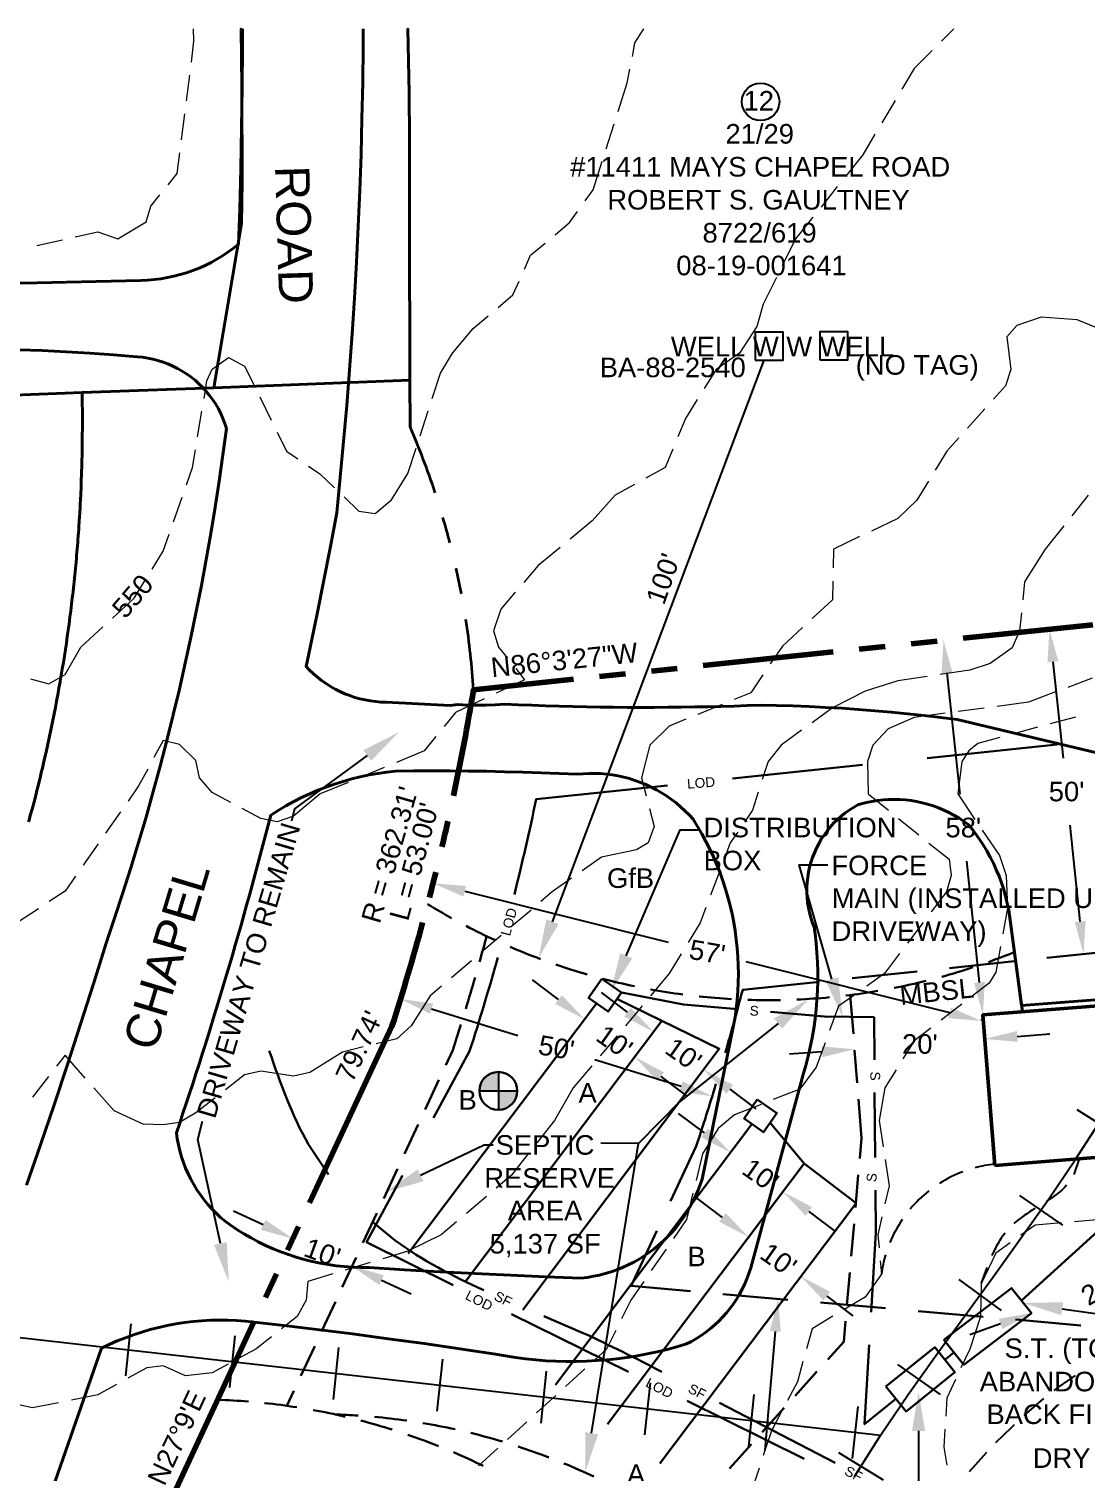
# Model space of a CAD drawing. Header units: inches. Extents: x -415 to 14109, y -1276 to 3235.
# Drawn here: x 9390 to 11391, y 503 to 3235 of the extents above; entities that cross this region are included whole.
import ezdxf

# ---------------------------------------------------------------- set-up
doc = ezdxf.new("R2010")
doc.units = ezdxf.units.IN
doc.header["$MEASUREMENT"] = 0
for name, color, linetype in [('Buildings', 7, 'Continuous'), ('Parcels', 7, 'Continuous'), ('PDF_0', 7, 'Continuous'), ('Road_Edge_Of_Pavement', 7, 'Continuous'), ('SOIL', 7, 'Continuous'), ('Text', 7, 'Continuous'), ('Zoning', 7, 'Continuous')]:
    doc.layers.add(name, color=color, linetype=linetype)
doc.layers.add('Contours', color=7, linetype='Continuous', true_color=0x757575)
doc.styles.add('PDF Arial', font='arial.ttf')

msp = doc.modelspace()

# ---------------------------------------------------------------- hatches: boundary and pattern name
at = {"layer": 'PDF_0', "transparency": 33554559}
h = msp.add_hatch(color=256, dxfattribs=at)
h.paths.add_polyline_path([(10278.54827, 1224.73106), (10278.54827, 1260.57212), (10265.35928, 1258.04973), (10253.20894, 1250.07039), (10245.2296, 1237.92004), (10242.70721, 1224.73106)], flags=0)
h.paths.add_polyline_path([(10278.54827, 1188.89001), (10291.75373, 1191.39592), (10303.90408, 1199.37525), (10311.88341, 1211.54208), (10314.40581, 1224.73106), (10278.54827, 1224.73106)], flags=0)

# ---------------------------------------------------------------- linework, layer by layer
at = {"layer": 'Buildings', "lineweight": 50}
msp.add_lwpolyline([(11218.14773, 1083.70789), (11195.79241, 1368.62284), (11931.58915, 1426.37409), (12480.0529, 1469.41963), (12521.15306, 945.60278), (12469.63361, 941.56365), (12473.73868, 889.07151), (12044.20655, 855.35718), (12038.56826, 927.15469), (12029.45138, 1043.20123), (11511.80038, 1002.57917), (11503.68916, 1106.11267)], close=True, dxfattribs=at)
at = {"layer": 'Contours', "lineweight": 20}
for points in [[(9697.37584, 3172.39728), (9702.3217, 3211.76639), (9701.11821, 3235.2098)], [(10532.25479, 3182.99793), (10537.16769, 3208.53509), (10554.0331, 3235.2098)], [(11140.62949, 3235.2098), (11117.25203, 3211.79936)], [(11099.76014, 3194.32396), (11065.48528, 3159.99964), (11042.15727, 3120.84486)], [(9688.11058, 3098.78629), (9694.29291, 3147.86578)], [(10505.34927, 3078.88741), (10522.69278, 3133.17655), (10527.60568, 3158.71372)], [(11029.51233, 3099.6106), (11004.20598, 3057.12559)], [(9678.8618, 3025.19177), (9685.02765, 3074.25478)], [(10482.76314, 3008.22745), (10497.81507, 3055.32859)], [(10991.54456, 3035.87485), (10968.23303, 2996.72006), (10935.63976, 2955.85071)], [(9653.47302, 2939.95799), (9670.81653, 2961.29116), (9675.77888, 3000.66027)], [(10442.68513, 2909.47496), (10457.86894, 2930.37949), (10475.22894, 2984.66863)], [(10920.22514, 2936.51237), (10889.37941, 2897.85217)], [(9477.44959, 2841.33738), (9520.11594, 2850.84994), (9558.11669, 2837.66096), (9611.51557, 2869.89153), (9620.50057, 2899.46782), (9637.86056, 2920.78451)], [(10385.79116, 2845.6238), (10412.99344, 2868.55614), (10428.16076, 2889.46068)], [(10873.96479, 2878.53031), (10841.37153, 2837.66096), (10815.99922, 2786.89987)], [(9405.04208, 2825.19737), (9453.31375, 2835.96288)], [(10327.99046, 2780.42078), (10339.69568, 2806.74928), (10366.89795, 2829.68162)], [(10804.93697, 2764.77535), (10779.56466, 2714.03075), (10767.76053, 2671.77655), (10735.15077, 2621.31222), (10690.60499, 2590.40054), (10668.26616, 2554.49354)], [(10278.07016, 2707.84842), (10306.22864, 2731.50615), (10317.93386, 2757.83465)], [(10153.5497, 2535.41898), (10169.16216, 2583.5093), (10191.92964, 2621.31222), (10230.9855, 2668.29796), (10259.14398, 2691.95569)], [(11421.27451, 2665.67665), (11374.55255, 2684.10825), (11306.31606, 2689.5487), (11260.15463, 2673.88679), (11241.22844, 2652.2074), (11248.96048, 2590.40054), (11238.42579, 2559.48887), (11215.95506, 2534.39683)], [(9721.37978, 2535.78168), (9726.90267, 2569.05088), (9736.46468, 2591.30729), (9767.37635, 2613.36586), (9798.28802, 2596.97855), (9816.0272, 2560.80777)], [(9826.90811, 2538.61731), (9848.7029, 2494.2199)], [(10655.20906, 2533.49009), (10632.87023, 2497.58309), (10618.42829, 2462.69824)], [(11199.46883, 2515.98172), (11166.46341, 2479.15149)], [(9709.24592, 2462.61581), (9717.34066, 2511.39855)], [(10130.61736, 2464.87442), (10145.90009, 2511.90962)], [(9859.58381, 2472.01296), (9877.33948, 2435.85866), (9898.75508, 2421.26835)], [(11149.97718, 2460.73638), (11127.50646, 2435.64434), (11105.62924, 2399.93518)], [(9688.14355, 2372.2548), (9699.66742, 2404.94699), (9705.19031, 2438.21619)], [(9986.59369, 2349.12463), (10014.63676, 2322.51586), (10045.54844, 2317.53702), (10076.44362, 2343.6512), (10107.3553, 2393.27474), (10122.98424, 2441.36506)], [(10608.98169, 2439.84833), (10594.53975, 2404.94699), (10557.95682, 2384.73488)], [(9919.198, 2407.35398), (9940.6301, 2392.76367), (9968.65668, 2366.1549)], [(11092.70404, 2378.84929), (11070.82681, 2343.14013), (11034.5736, 2308.15636), (10984.83466, 2284.58106)], [(10536.3104, 2372.76588), (10499.72747, 2352.55376), (10455.94005, 2303.62265), (10414.46071, 2269.43021)], [(11395.02844, 2352.20755), (11364.1992, 2313.53087)], [(9663.49664, 2302.30375), (9679.93341, 2348.94328)], [(9622.87458, 2212.50328), (9643.74614, 2246.28355), (9655.27002, 2278.97574)], [(10962.49583, 2273.9969), (10912.75688, 2250.4216), (10912.08095, 2214.72892)], [(11348.78458, 2294.20901), (11313.85027, 2250.4216), (11274.56359, 2188.59825), (11271.16743, 2154.53771)], [(10395.38615, 2253.70236), (10353.92329, 2219.50992), (10326.5067, 2187.42773)], [(9547.79631, 2119.7188), (9588.99539, 2157.68658), (9609.86695, 2191.46685)], [(10911.61933, 2189.99958), (10910.9434, 2154.3069), (10872.67887, 2119.02638)], [(10310.43263, 2168.63343), (10283.01603, 2136.56772), (10269.25003, 2095.87972), (10279.09231, 2064.96804), (10295.99069, 2043.73378)], [(11268.71098, 2129.94026), (11265.31482, 2095.87972), (11250.92234, 2063.40185), (11209.82218, 2034.05637), (11171.06307, 2021.2136), (11115.04287, 2012.8386)], [(9392.99065, 2004.51305), (9427.3974, 1995.54455), (9458.30908, 2012.8386), (9488.42941, 2064.96804), (9529.612, 2102.95231)], [(10854.49456, 2102.25989), (10816.23003, 2066.96288), (10793.24823, 2032.95179)], [(10311.37234, 2024.39544), (10328.27072, 2003.16118), (10274.14644, 1977.54159)], [(10779.3998, 2012.45941), (10756.40152, 1978.43184), (10724.91283, 1965.57259)], [(11090.5938, 2009.17866), (11034.5736, 2000.80365), (10972.75026, 1981.41585), (10910.9434, 1949.64689), (10872.56346, 1921.83463)], [(11402.77697, 2006.0133), (11356.48365, 1988.62033)], [(11333.33699, 1979.9156), (11281.83402, 1960.56078), (11222.66495, 1952.68036)], [(10251.79112, 1966.95743), (10197.66684, 1941.33784), (10175.78962, 1914.58069)], [(10702.02995, 1956.2249), (10656.2477, 1937.51303)], [(11198.16642, 1949.41609), (11149.15287, 1942.87106)], [(10633.36482, 1928.16534), (10601.87612, 1915.2896), (10565.01292, 1879.53098), (10549.77965, 1817.70763), (10558.48438, 1783.33385)], [(11124.63786, 1939.60678), (11065.48528, 1931.70988), (11016.66956, 1910.44265), (10987.37354, 1879.53098), (10977.06965, 1848.6193), (10978.88313, 1786.81244), (11016.85091, 1756.0986)], [(11299.35888, 1913.08045), (11251.63125, 1900.15524)], [(11370.95855, 1932.48473), (11323.23093, 1919.55953)], [(9771.91006, 1770.95269), (9736.46468, 1789.73051), (9713.07072, 1817.70763), (9705.553, 1850.31738), (9674.65782, 1880.19043), (9643.74614, 1887.95544), (9626.53452, 1855.87324)], [(10160.14419, 1895.4237), (10138.26697, 1868.66655), (10085.46159, 1846.72339)], [(10852.54919, 1907.32675), (10814.16925, 1879.53098), (10789.01127, 1848.6193), (10778.0809, 1814.04769)], [(11227.7592, 1893.69264), (11186.21391, 1882.43255), (11169.13418, 1868.60061), (11156.24195, 1848.6193), (11148.21316, 1786.81244), (11180.77345, 1738.82104)], [(9614.84579, 1834.09494), (9597.61768, 1802.01274), (9577.57043, 1773.35968)], [(10062.64465, 1837.22732), (10016.97781, 1818.23519)], [(9994.14439, 1808.75561), (9941.35549, 1786.81244), (9891.00656, 1744.60771), (9860.09488, 1734.10598), (9829.18321, 1740.60155), (9793.75431, 1759.37936)], [(10770.62913, 1790.47239), (10759.69876, 1755.90077), (10745.55358, 1735.19407)], [(9563.39228, 1753.09811), (9535.05246, 1712.57497)], [(10564.5678, 1759.36288), (10573.28901, 1724.9891), (10561.99594, 1694.07742), (10540.05278, 1680.88844), (10474.0749, 1667.33677), (10437.47548, 1641.48636)], [(11036.07385, 1740.53561), (11074.51973, 1709.44259)], [(10731.60623, 1714.78412), (10717.47754, 1694.07742), (10706.3988, 1664.73194)], [(11194.67134, 1718.37812), (11227.23164, 1670.38672), (11240.05792, 1632.27056), (11242.44842, 1570.44722), (11233.47992, 1522.15906)], [(9520.8743, 1692.3134), (9492.53448, 1651.79025)], [(11093.74267, 1693.89608), (11131.71045, 1663.18224), (11135.56822, 1632.27056), (11126.69863, 1601.35889), (11097.93017, 1563.47354)], [(10697.6611, 1641.60177), (10680.1857, 1595.34142)], [(9478.35633, 1631.52868), (9458.30908, 1602.87562), (9428.40306, 1583.05918)], [(10417.27985, 1627.22578), (10380.69692, 1601.35889), (10359.26483, 1583.12512)], [(9407.79528, 1569.40858), (9366.56323, 1542.10739)], [(10340.43756, 1567.10051), (10302.76653, 1535.05129)], [(10671.448, 1572.21124), (10660.36925, 1542.86576), (10637.5688, 1505.39257)], [(11082.97716, 1543.78899), (11053.05466, 1504.4034)], [(10283.93926, 1519.02668), (10246.26824, 1486.99394)], [(10624.70955, 1484.25723), (10601.9091, 1446.78404), (10566.77695, 1404.92551)], [(11038.10166, 1484.71884), (11009.33319, 1446.8335), (10976.09696, 1423.10982)], [(11228.97918, 1497.84188), (11220.01067, 1449.53724), (11207.46465, 1428.48433), (11175.66272, 1404.01877)], [(10227.44097, 1470.96933), (10189.78643, 1438.92011)], [(10170.94267, 1422.8955), (10149.52706, 1404.66173), (10113.71898, 1347.73479), (10086.1705, 1323.20329), (10046.96625, 1313.69074)], [(10955.98377, 1408.73383), (10922.74754, 1385.01015), (10905.68429, 1338.94764)], [(10550.88423, 1385.98284), (10519.09878, 1348.09749)], [(11156.0606, 1388.93387), (11116.87284, 1358.78056)], [(11097.27072, 1343.71215), (11065.48528, 1319.2466), (11044.49831, 1285.3674)], [(10503.20606, 1329.15482), (10471.42062, 1291.26947)], [(10897.09497, 1315.75152), (10880.03172, 1269.689), (10849.13654, 1228.14371), (10798.82058, 1208.36024)], [(9496.49118, 1248.9823), (9458.30908, 1292.27513), (9442.15258, 1271.33762)], [(10022.92934, 1307.8711), (9983.72509, 1298.35855), (9921.91823, 1259.33565), (9891.00656, 1252.75765), (9829.18321, 1262.43506), (9798.28802, 1254.91734), (9761.70509, 1226.7259)], [(10455.5279, 1272.3268), (10420.41224, 1230.46827), (10384.6701, 1168.66141), (10351.69765, 1126.68748)], [(11031.47419, 1264.34746), (11010.48723, 1230.46827), (10999.32605, 1168.66141), (11006.84377, 1119.07084)], [(9427.05119, 1251.76847), (9396.83194, 1212.61369)], [(9742.13594, 1211.641), (9705.553, 1183.44955), (9674.65782, 1164.91904), (9643.74614, 1160.30289), (9605.8608, 1161.68774), (9551.02761, 1187.12598), (9512.84551, 1230.4353)], [(10775.80581, 1199.3093), (10725.50633, 1179.52583), (10694.59466, 1153.44462), (10664.88648, 1105.63457), (10652.78559, 1055.38455)], [(10336.4314, 1107.25022), (10303.45895, 1065.27629), (10274.69049, 1040.82722)], [(11010.56966, 1094.62177), (11018.08738, 1045.0312), (11010.23994, 1010.72337)], [(10255.84673, 1024.81909), (10218.15922, 992.78635)], [(10646.99892, 1031.34764), (10634.89803, 981.09762), (10610.21815, 945.53683)], [(11004.73354, 986.62051), (10996.86961, 952.31267), (10999.14471, 927.45144)], [(10199.33195, 976.76174), (10170.56349, 952.31267), (10107.3553, 921.401), (10059.82551, 906.97555)], [(11344.696, 974.94826), (11294.51193, 970.54644), (11267.35911, 951.35647)], [(11418.58726, 981.42734), (11369.32642, 977.10795)], [(11247.16348, 937.0794), (11220.01067, 917.90592), (11192.31381, 859.59414), (11191.15978, 797.77079), (11170.81577, 735.96393), (11154.36252, 700.79881)], [(10596.12243, 925.20931), (10567.94747, 884.57077)], [(11001.38683, 902.82102), (11003.66193, 877.95979), (10972.75026, 834.56805), (10933.16683, 810.91031)], [(9965.17809, 878.25654), (9917.66478, 863.84758), (9914.81267, 828.68246), (9897.69997, 797.77079), (9868.25557, 774.52521)], [(10036.16777, 899.80404), (9988.85231, 885.44454)], [(10553.86823, 864.25974), (10529.18835, 828.68246), (10511.79539, 793.40194)], [(10911.93257, 798.21592), (10872.34914, 774.55818), (10861.78147, 736.27717)], [(10500.86502, 771.22797), (10483.45556, 735.96393), (10460.53971, 715.0594)], [(9848.85128, 759.20951), (9819.40688, 735.96393), (9788.82493, 719.49419)], [(10855.20347, 712.43809), (10844.6358, 674.14058), (10825.82501, 638.71168)], [(9446.17522, 634.5077), (9396.48573, 624.55002), (9330.44191, 639.00844), (9284.80804, 674.14058), (9272.85552, 709.40462), (9241.94385, 705.86008), (9214.18105, 668.05717)], [(9767.04663, 707.77248), (9736.46468, 691.31923), (9686.09926, 685.58202), (9643.74614, 704.24443), (9612.83447, 700.58449), (9577.29017, 680.93291)], [(10442.27297, 698.40831), (10405.72301, 665.08965)], [(9555.66024, 668.96391), (9520.11594, 649.29584), (9470.42645, 639.35465)], [(11143.87728, 678.39403), (11127.40754, 643.2454), (11125.42919, 609.21783)], [(10387.45627, 648.43856), (10350.90631, 615.1199)], [(10814.2352, 616.86744), (10795.4409, 581.42205), (10779.81196, 534.3209)], [(10332.63957, 598.46881), (10296.08961, 565.15015)], [(11123.97841, 584.53795), (11121.98357, 550.51038), (11127.8197, 516.33443)], [(10277.82287, 548.48257), (10241.27291, 515.18039)], [(10772.03046, 510.84452), (10756.40152, 463.74337), (10733.35377, 439.47565)]]:
    msp.add_lwpolyline(points, dxfattribs=at)
at = {"layer": 'Contours', "color": 251, "lineweight": 25, "true_color": 0x545454}
for points in [[(11378.34438, 1096.27039), (11368.23833, 1066.51276)], [(11203.44201, 890.20906), (11192.79191, 860.61628)], [(11330.79811, 657.62139), (11338.8269, 663.62237), (11371.10693, 686.27445)], [(11274.00306, 610.07511), (11311.39382, 642.33865)], [(11220.27445, 558.86889), (11250.65856, 588.4287), (11255.85173, 593.3251)], [(11170.38713, 503.96976), (11203.06283, 541.09674)]]:
    msp.add_lwpolyline(points, dxfattribs=at)
for centre, radius, start, end in [((11243.18451, 845.71805), 241.63156, 110.70801949, 122.43486824), ((11243.48758, 844.59167), 242.80227, 96.03356415, 104.84698319), ((11243.46727, 845.41914), 242.04654, 128.30677863, 140.01248862), ((11243.08987, 845.68838), 241.5778, 145.86571321, 157.59666631), ((11242.90333, 845.67543), 241.40116, 163.44473291, 172.31074966)]:
    msp.add_arc(centre, radius, start, end, dxfattribs=at)
for points in [[(11354.34044, 1046.2347), (11343.73856, 1034.47865), (11330.20464, 1024.79174), (11315.85498, 1015.60767)], [(11294.67679, 1002.44728), (11280.41105, 993.61506), (11266.3432, 984.54786), (11254.42672, 973.80064)], [(11237.66742, 955.70883), (11227.67864, 942.86374), (11219.73805, 928.43866), (11212.87485, 913.17551)]]:
    msp.add_open_spline(points, degree=3, dxfattribs=at)
at = {"layer": 'Parcels', "lineweight": 35}
msp.add_lwpolyline([(9389.28125, 1733.92463), (9390.91339, 1739.89264), (9392.54552, 1745.84417), (9395.76034, 1757.79669), (9398.92569, 1769.7492), (9402.0251, 1781.7182), (9405.07505, 1793.6872), (9406.59179, 1799.70467), (9408.07555, 1805.68917), (9411.02658, 1817.69114), (9413.92816, 1829.7096), (9415.32949, 1835.72707), (9416.76379, 1841.72806), (9419.54996, 1853.77949), (9422.28667, 1865.84741), (9424.97393, 1877.91533), (9427.59524, 1889.98324), (9428.89765, 1896.03369), (9430.18358, 1902.06765), (9432.70597, 1914.18502), (9435.1789, 1926.3024), (9436.39888, 1932.36933), (9437.60238, 1938.41977), (9439.95991, 1950.55364), (9442.28447, 1962.6875), (9443.40553, 1968.77092), (9444.54308, 1974.83785), (9446.75223, 1987.00468), (9448.89544, 1999.188), (9449.95056, 2005.28791), (9450.98919, 2011.37132), (9453.04997, 2023.57113), (9455.0448, 2035.77094), (9456.99018, 2047.97074), (9458.86961, 2060.18704), (9460.71607, 2072.41982), (9462.49658, 2084.6526), (9464.21115, 2096.88538), (9465.89274, 2109.15113), (9466.70057, 2115.26752), (9467.50839, 2121.40039), (9469.07458, 2133.66615), (9469.81646, 2139.79902), (9470.57483, 2145.9319), (9472.02562, 2158.21414), (9472.73452, 2164.34701), (9473.42695, 2170.49637), (9474.7953, 2182.77861), (9476.08123, 2195.07734), (9476.70771, 2201.2267), (9477.33418, 2207.35957), (9478.52119, 2219.67479), (9479.65874, 2231.99), (9480.20279, 2238.15584), (9480.73034, 2244.30521), (9481.76898, 2256.6369), (9482.26356, 2262.78627), (9482.74166, 2268.95211), (9483.66489, 2281.28381), (9484.09353, 2287.44966), (9484.53866, 2293.61551), (9485.72567, 2312.11305), (9486.12134, 2318.29539), (9486.79728, 2330.64357), (9487.127, 2336.82591), (9487.45672, 2342.97527), (9488.05023, 2355.32345), (9488.59427, 2367.67163), (9488.84157, 2373.85397), (9489.08886, 2380.01982), (9489.5175, 2392.38449), (9489.71534, 2398.56682), (9489.8802, 2404.74916), (9490.22641, 2417.09734), (9490.49019, 2429.46201), (9490.70451, 2441.82668), (9490.77046, 2447.99253), (9490.86937, 2454.17486), (9490.96829, 2466.53953), (9491.03424, 2478.9042), (9491.03424, 2485.08653), (9491.01775, 2491.26887), (9490.70451, 2546.59664), (9739.9103, 2555.96082), (10111.09767, 2570.28735), (10111.31199, 2482.21793), (10111.09767, 2570.28735), (10110.43822, 2871.16097), (10110.19093, 2970.30913), (10110.07552, 3025.68636), (10109.82823, 3114.0855), (10107.23989, 3235.2098), (10109.82823, 3114.0855), (10110.07552, 3025.68636), (10110.19093, 2970.30913), (10110.43822, 2871.16097), (10111.09767, 2570.28735), (9739.9103, 2555.96082), (9792.46839, 2865.83592), (9793.82026, 2945.57979), (9792.71568, 3125.95559), (9791.9738, 3235.2098), (9792.71568, 3125.95559), (9793.82026, 2945.57979), (9792.46839, 2865.83592), (9739.9103, 2555.96082), (9490.70451, 2546.59664), (9246.46108, 2537.47976), (9490.70451, 2546.59664), (9491.01775, 2491.26887), (9491.03424, 2485.08653), (9491.03424, 2478.9042), (9490.96829, 2466.53953), (9490.86937, 2454.17486), (9490.77046, 2447.99253), (9490.70451, 2441.82668), (9490.49019, 2429.46201), (9490.22641, 2417.09734), (9489.8802, 2404.74916), (9489.71534, 2398.56682), (9489.5175, 2392.38449), (9489.08886, 2380.01982), (9488.84157, 2373.85397), (9488.59427, 2367.67163), (9488.05023, 2355.32345), (9487.45672, 2342.97527), (9487.127, 2336.82591), (9486.79728, 2330.64357), (9486.12134, 2318.29539), (9485.72567, 2312.11305), (9484.53866, 2293.61551), (9484.09353, 2287.44966), (9483.66489, 2281.28381), (9482.74166, 2268.95211), (9482.26356, 2262.78627), (9481.76898, 2256.6369), (9480.73034, 2244.30521), (9480.20279, 2238.15584), (9479.65874, 2231.99), (9478.52119, 2219.67479), (9477.33418, 2207.35957), (9476.70771, 2201.2267), (9476.08123, 2195.07734), (9474.7953, 2182.77861), (9473.42695, 2170.49637), (9472.73452, 2164.34701), (9472.02562, 2158.21414), (9470.57483, 2145.9319), (9469.81646, 2139.79902), (9469.07458, 2133.66615), (9467.50839, 2121.40039), (9466.70057, 2115.26752), (9465.89274, 2109.15113), (9464.21115, 2096.88538), (9462.49658, 2084.6526), (9460.71607, 2072.41982), (9458.86961, 2060.18704), (9456.99018, 2047.97074), (9455.0448, 2035.77094), (9453.04997, 2023.57113), (9450.98919, 2011.37132), (9449.95056, 2005.28791), (9448.89544, 1999.188), (9446.75223, 1987.00468), (9444.54308, 1974.83785), (9443.40553, 1968.77092), (9442.28447, 1962.6875), (9439.95991, 1950.55364), (9437.60238, 1938.41977), (9436.39888, 1932.36933), (9435.1789, 1926.3024), (9432.70597, 1914.18502), (9430.18358, 1902.06765), (9428.89765, 1896.03369), (9427.59524, 1889.98324), (9424.97393, 1877.91533), (9422.28667, 1865.84741), (9419.54996, 1853.77949), (9416.76379, 1841.72806), (9415.32949, 1835.72707), (9413.92816, 1829.7096), (9411.02658, 1817.69114), (9408.07555, 1805.68917), (9406.59179, 1799.70467), (9405.07505, 1793.6872), (9402.0251, 1781.7182), (9398.92569, 1769.7492), (9395.76034, 1757.79669), (9392.54552, 1745.84417), (9390.91339, 1739.89264), (9389.28125, 1733.92463)], dxfattribs=at)
at = {"layer": 'Parcels', "lineweight": 90}
for points in [[(11404.22776, 2107.33764), (11158.31921, 2081.50373)], [(10912.41067, 2055.66981), (10666.51862, 2029.8359)], [(11010.78398, 2066.00668), (10961.58908, 2060.84649)], [(11109.1408, 2076.34354), (11059.96239, 2071.16686)], [(10617.32372, 2024.67571), (10568.14531, 2019.51552)], [(10518.96689, 2014.33884), (10469.78848, 2009.17866)], [(9879.21891, 923.09908), (9900.12344, 967.90864)], [(9837.42632, 833.46347), (9858.31437, 878.27303)]]:
    msp.add_lwpolyline(points, dxfattribs=at)
for points in [[(10420.61007, 2004.00198), (10231.62847, 1984.15256, -0.0113935872), (10193.5288, 1783.48223)], [(9921.02797, 1012.73469), (10077.10307, 1347.40507, 0.0113776048), (10135.22477, 1543.23328)], [(9816.52179, 788.63742), (9660.44669, 453.98353, 0.196040923), (10062.16655, 275.89931), (10370.37654, 248.92785)]]:
    msp.add_lwpolyline(points, format="xyb", dxfattribs=at)
at = {"layer": 'Parcels', "lineweight": 35}
for centre, radius, start, end in [((8734.99002, 1886.37535), 1499.77135, 18.29640424, 23.40921419), ((8724.17856, 1883.10969), 1511.07203, 14.53547501, 16.41042816), ((8736.97337, 1886.58399), 1497.80883, 10.74620024, 12.63786561), ((8736.55212, 1886.28143), 1498.27743, 3.74599868, 8.86346634)]:
    msp.add_arc(centre, radius, start, end, dxfattribs=at)
at = {"layer": 'Parcels', "lineweight": 90}
for centre, radius, start, end in [((5796.99766, 2722.94527), 4495.78332, 346.67791119, 347.30810562), ((5833.22895, 2714.24757), 4458.52048, 345.40837731, 346.04385897)]:
    msp.add_arc(centre, radius, start, end, dxfattribs=at)
at = {"layer": 'PDF_0', "lineweight": 25}
for points in [[(10764.47977, 2608.10675), (10817.53244, 2608.10675), (10817.53244, 2661.15942), (10764.47977, 2661.15942)], [(10887.26918, 2608.7662), (10940.32185, 2608.7662), (10940.32185, 2661.81887), (10887.26918, 2661.81887)]]:
    msp.add_lwpolyline(points, close=True, dxfattribs=at)
for points in [[(10380.82881, 1545.12437), (10781.64193, 2608.10675)], [(10030.28219, 1859.68156), (9892.73761, 1758.7364), (9886.91797, 1735.06218)], [(10520.59903, 1480.56431), (10622.48391, 1718.97162), (10660.38574, 1718.87271)], [(10910.03666, 1436.34826), (10848.18034, 1652.99375), (10902.56839, 1652.99375)], [(10808.03638, 1352.43337), (10620.58799, 1203.41437), (10543.9765, 1125.23669)], [(10278.54827, 1260.55563), (10278.54827, 1188.87352)], [(10242.70721, 1224.71458), (10314.38932, 1224.71458)], [(9752.34091, 935.85942), (9709.64159, 1132.73792), (9718.56064, 1167.62278)], [(10131.2933, 1064.97954), (10251.9395, 1122.66484), (10268.77193, 1122.66484)], [(10455.06628, 576.72348), (10543.9765, 1125.23669), (10472.73952, 1125.97857)], [(11345.89949, 812.52596), (11452.92807, 796.92999), (11469.77699, 796.92999)], [(11074.00866, 581.22422), (11073.97568, 426.3691), (11039.94811, 426.3691)]]:
    msp.add_lwpolyline(points, dxfattribs=at)
at = {"layer": 'PDF_0', "lineweight": 30}
for points in [[(11336.46937, 1880.63555), (11090.56083, 1854.80164)], [(10967.60656, 1841.87644), (10721.69801, 1816.04252)], [(11439.96989, 1489.54931), (11317.01562, 1476.64059)], [(11071.12357, 1450.80668), (10948.1693, 1437.88148)], [(11255.53849, 1470.17799), (11132.6007, 1457.25279)], [(10324.80861, 810.5641), (10696.8203, 1304.22764), (10503.09066, 1399.12236)], [(10511.44918, 1411.17379), (10629.34218, 1388.12605), (10731.8865, 1379.47078)], [(10944.80611, 1406.26089), (10950.60926, 1332.48503)], [(10107.61908, 916.93323), (10464.34803, 1390.31871)], [(10793.47904, 1374.26113), (10896.00688, 1365.60586), (10989.79702, 1364.03967), (10990.40701, 1283.85067)], [(10216.21385, 863.74867), (10588.22553, 1357.42869)], [(10953.01625, 1301.67228), (10957.8632, 1240.04677)], [(10139.86613, 1189.45054), (10165.98032, 1245.48722)], [(10960.27018, 1209.23401), (10966.07334, 1135.44167), (10962.66069, 1096.5012)], [(10990.88511, 1222.04381), (10991.84131, 1098.4136)], [(10100.66189, 1105.42025), (10126.79256, 1161.44044)], [(10386.68142, 668.17257), (10758.67662, 1161.8526)], [(10793.24823, 1164.62228), (10857.41262, 1087.45026), (10485.41743, 593.77023)], [(9919.16503, 1123.40672), (9956.80308, 1066.41384)], [(10061.47413, 1021.38996), (10087.6048, 1077.41015)], [(10584.13695, 519.38438), (10955.75296, 1012.50388), (10857.41262, 1087.45026)], [(10959.95695, 1065.70493), (10954.56595, 1004.12888)], [(10097.24924, 1064.71576), (10028.99627, 938.18397), (10192.77043, 857.13769)], [(11268.74395, 827.90761), (11508.40422, 1045.90497)], [(10992.31941, 1036.60674), (10992.9294, 956.43423), (10984.24116, 806.0139)], [(10022.28637, 937.35966), (10048.41704, 993.37986)], [(10040.93229, 975.9704), (10083.43378, 941.76149)], [(10578.39974, 959.76444), (10529.74889, 855.48907), (10642.0036, 845.64679)], [(10951.8787, 973.33261), (10946.4877, 911.75655)], [(9983.09861, 853.32937), (10009.22928, 909.34957)], [(10943.78396, 880.96028), (10938.39296, 819.38423)], [(9943.91086, 769.29908), (9970.04152, 825.31927)], [(10703.57965, 840.25579), (10826.74824, 829.49029)], [(10888.3243, 824.09929), (11011.4764, 813.3173)], [(10303.57436, 802.3045), (10525.1822, 692.65461)], [(11073.05246, 807.92631), (11196.22105, 797.14431)], [(10935.70571, 788.60445), (10932.29306, 749.6475), (10902.40353, 716.47721)], [(11257.7971, 791.75332), (11380.94921, 780.97133)], [(9904.7231, 685.26879), (9930.83728, 741.28898)], [(10980.66365, 744.30596), (10971.97541, 593.88564), (11031.30933, 641.61326)], [(11141.00868, 729.7816), (11123.69814, 715.91668)], [(10840.33289, 647.59776), (10881.71332, 693.52838)], [(9878.29568, 628.62211), (9891.64952, 657.25869)], [(10635.98613, 637.82143), (10857.59397, 528.15505)], [(10697.10056, 634.57364), (10916.43331, 520.5549)], [(10778.24577, 578.71831), (10819.62619, 624.64893)], [(10716.17513, 509.85534), (10757.55555, 555.76948)]]:
    msp.add_lwpolyline(points, dxfattribs=at)
for points in [[(10598.74374, 1803.13381), (10350.06551, 1777.00314, -0.0099560931), (10308.86643, 1596.74275)], [(10277.31552, 1477.21168, -0.009959851), (10224.19318, 1300.07312), (10155.9402, 1173.54133)], [(10886.69216, 1431.41888), (10741.11879, 1416.13614, -0.0060945304), (10708.09688, 1297.10559)], [(10179.05389, 1273.49732), (10192.40774, 1302.11741, 0.0027877058), (10207.72043, 1350.34731)], [(10690.49677, 1237.85044, -0.0060610181), (10653.16477, 1120.09299), (10604.51392, 1015.80113)], [(10364.60636, 798.54564), (10438.82735, 766.43047, -0.0149767174), (10588.10492, 692.69189)]]:
    msp.add_lwpolyline(points, format="xyb", dxfattribs=at)
for points in [[(10474.4376, 1436.87582), (10449.34556, 1400.73801), (10486.35714, 1375.03598), (10511.44918, 1411.17379)], [(10768.78267, 1208.39321), (10743.69064, 1172.27189), (10780.70221, 1146.55338), (10805.79425, 1182.69119)], [(11121.88466, 753.55473), (11159.88541, 706.3217), (11287.73609, 804.28285), (11249.73534, 851.53237)], [(11012.30071, 665.22154), (11050.30146, 617.9885), (11142.69027, 692.29192), (11104.68952, 739.54144)]]:
    msp.add_lwpolyline(points, close=True, dxfattribs=at)
at = {"layer": 'PDF_0', "lineweight": 25}
msp.add_circle((10775.02387, 3097.2348), 35.48776, dxfattribs=at)
at = {"layer": 'PDF_0', "lineweight": 30}
msp.add_circle((10278.55711, 1224.73506), 35.8499, dxfattribs=at)
for centre, radius, start, end in [((10792.04342, 2636.48871), 1240.48912, 238.54013277, 240.97353032), ((10786.50521, 2625.44509), 1228.1275, 242.39119729, 245.27519327), ((5660.14905, 2760.95692), 4761.42514, 344.2543203, 344.86314534), ((10789.84788, 2632.47807), 1235.91292, 246.70322427, 249.56930637), ((10790.30767, 2632.01534), 1235.41203, 289.67465562, 292.11846821), ((10790.74958, 2635.40977), 1238.98092, 251.00710975, 253.86541953), ((10792.82075, 2623.97449), 1226.99024, 285.36077197, 288.24746699), ((5886.77968, 2697.7808), 4526.14565, 343.07171968, 343.85428872), ((10791.7403, 2640.88736), 1244.53609, 255.31452653, 258.16041891), ((10791.09314, 2628.18826), 1231.51657, 281.07294281, 283.94859071), ((10790.68439, 2637.82909), 1241.33737, 259.60601893, 262.45888563), ((10789.96422, 2632.55041), 1236.00915, 263.89235417, 266.75803301), ((10790.02131, 2628.85086), 1232.31008, 268.18283792, 271.05671499), ((10789.83632, 2634.52291), 1237.98837, 272.49119859, 275.35173219), ((10791.38702, 2624.12906), 1227.47592, 276.76758357, 279.65294237), ((9706.44157, -593.62406), 1234.27025, 85.40777814, 88.10819669), ((9707.35436, -586.90553), 1227.49711, 81.09717159, 83.98236552), ((9707.21048, -591.17748), 1231.74494, 76.80822951, 79.68351522), ((9932.21192, -611.94999), 1224.79926, 86.21238219, 88.24610729), ((9932.34157, -617.91046), 1230.74008, 81.92007252, 84.79759105), ((9708.56695, -587.45288), 1227.8085, 72.50308394, 75.38782822), ((9704.10046, -602.06108), 1243.09436, 68.23581703, 71.08478214), ((9931.0427, -627.68968), 1240.61164, 77.64177834, 80.49656444), ((9934.58595, -612.45487), 1224.96196, 73.31439881, 76.20548841), ((9933.17249, -619.32299), 1231.95411, 69.03050393, 71.90551505), ((9707.01926, -594.13575), 1234.64524, 63.92194739, 66.79078687), ((9932.82342, -620.98434), 1233.63268, 64.73627962, 67.60763472)]:
    msp.add_arc(centre, radius, start, end, dxfattribs=at)
for points in [[(9844.92756, 1300.32041), (9866.15485, 1239.61665), (9887.37991, 1178.90615), (9919.16797, 1123.41912)], [(10083.43378, 941.77797), (10135.34524, 903.57616), (10192.28123, 873.956), (10250.99501, 847.31785)]]:
    msp.add_open_spline(points, degree=3, dxfattribs=at)
at = {"layer": 'PDF_0', "transparency": 33554559}
for points in [[(10022.97879, 1869.65573), (10090.09422, 1903.58438), (10037.60208, 1849.72388)], [(10392.40214, 1540.75552), (10354.66517, 1475.71736), (10369.27197, 1549.49322)], [(10531.97453, 1475.71736), (10491.46787, 1412.3608), (10509.24002, 1485.42775)], [(10921.92322, 1439.76091), (10930.41363, 1365.02884), (10898.15009, 1432.96858)], [(10800.3538, 1362.12727), (10866.10086, 1398.61129), (10815.73544, 1342.77244)], [(10136.63483, 1053.83485), (10064.37571, 1032.99626), (10125.96825, 1076.14071)], [(9764.42532, 938.48073), (9768.06877, 863.36948), (9740.25651, 933.23811)], [(11344.13546, 800.30967), (11272.50281, 823.24201), (11347.69649, 824.77523)], [(11061.66047, 581.22422), (11074.04163, 655.39574), (11086.37333, 581.22422)], [(10467.28258, 574.74513), (10443.1962, 503.50815), (10442.86648, 578.70182)]]:
    msp.add_solid(points, dxfattribs=at)
at = {"layer": 'Road_Edge_Of_Pavement', "lineweight": 40}
for points in [[(9142.72974, 2753.56472), (9404.64641, 2754.57038), (9601.97005, 2758.92274), (9614.53255, 2759.46679), (9627.0456, 2760.52191), (9639.52567, 2762.10458), (9651.92331, 2764.23131), (9664.18906, 2766.83613), (9676.3559, 2769.96851), (9688.37436, 2773.62846), (9700.22795, 2777.7665), (9711.9002, 2782.39913), (9723.34164, 2787.52634), (9734.58525, 2793.11517), (9745.58156, 2799.18211), (9756.28112, 2805.69416), (9766.73339, 2812.66784), (9776.85593, 2820.03718), (9786.66523, 2827.85165), (9788.87439, 2893.73061), (9790.90219, 2970.77074), (9792.4519, 3047.82736), (9793.42459, 3124.85101), (9793.91917, 3201.90763), (9793.8862, 3235.2098)], [(10022.8469, 3235.2098), (10022.64907, 3201.24818), (10021.75881, 3133.22601), (10020.39046, 3065.22033), (10018.52751, 2997.23114), (10016.1535, 2929.24194), (10013.26841, 2861.3022), (10009.9217, 2793.37895), (10006.06393, 2725.48868), (10001.72805, 2657.61489), (9996.8811, 2589.77407), (9991.53956, 2521.99919), (9985.70344, 2454.25729), (9979.37273, 2386.54836), (9972.56392, 2318.90538), (9960.74329, 2255.10368), (9948.4116, 2191.38442), (9935.55234, 2127.76408), (9922.21498, 2064.22616), (9914.417, 2028.45105), (9921.29175, 2021.2136), (9928.54569, 2014.28939), (9936.14584, 2007.72787), (9944.05923, 2001.52905), (9952.30234, 1995.7259), (9960.80924, 1990.31841), (9969.5964, 1985.32309), (9978.61436, 1980.78937), (9987.84665, 1976.66782), (9997.26028, 1972.99139), (10006.85527, 1969.77658), (10016.58214, 1967.05635), (10026.42442, 1964.79774), (10036.34912, 1963.03371), (10046.33978, 1961.74778), (10056.34692, 1960.95645), (10066.38703, 1960.65969), (10187.0662, 1954.55979), (10202.01921, 1956.01058), (10219.61001, 1955.20275), (10237.2173, 1954.88951), (10254.8081, 1955.05438), (10272.3989, 1955.71383), (10289.94025, 1956.86786), (10315.80714, 1955.73031), (10341.67402, 1954.72465), (10367.5574, 1953.81791), (10393.42429, 1953.04306), (10419.30766, 1952.36712), (10445.15806, 1951.80659), (10470.94252, 1951.36146), (10496.71049, 1951.04822), (10522.41252, 1950.85039), (10548.06508, 1950.75147), (10573.61873, 1950.76796), (10599.07347, 1950.93282), (10624.44577, 1951.18011), (10649.70266, 1951.5593), (10674.84416, 1952.0374), (10699.83728, 1952.6309), (10724.71499, 1953.3563), (10749.42784, 1954.18061), (10773.97583, 1955.13681), (10804.80508, 1954.51033), (10835.71675, 1953.57062), (10866.69437, 1952.35064), (10897.70496, 1950.81742), (10928.78149, 1948.98745), (10959.891, 1946.86072), (10991.04997, 1944.45373), (11022.19245, 1941.73351), (11053.38439, 1938.70004), (11084.57633, 1935.4028), (11115.76827, 1931.79231), (11146.9602, 1927.88508), (11424.47284, 1861.26424)], [(9385.15969, 1046.56442), (9411.58711, 1122.43403), (9437.50346, 1198.48499), (9462.90873, 1274.70081), (9487.81942, 1351.0815), (9512.18606, 1427.66002), (9536.05812, 1504.37042), (9552.1157, 1551.81778), (9567.69518, 1599.41352), (9582.78008, 1647.1906), (9597.40336, 1695.08308), (9611.51557, 1743.15692), (9625.1332, 1791.36264), (9638.2892, 1839.71674), (9650.93414, 1888.18625), (9663.10097, 1936.78764), (9674.74025, 1985.50444), (9685.9344, 2034.35312), (9696.5845, 2083.31721), (9706.7565, 2132.38022), (9716.43391, 2181.54215), (9725.61674, 2230.81947), (9734.27201, 2280.16275), (9742.44918, 2329.60494), (9750.11527, 2379.12956), (9757.27029, 2428.73661), (9763.93073, 2478.40961), (9763.98019, 2478.82177), (9760.84781, 2488.36729), (9757.22084, 2497.73147), (9753.09928, 2506.88132), (9748.49962, 2515.81686), (9743.45484, 2524.5051), (9737.94844, 2532.8801), (9732.0134, 2540.99132), (9725.6662, 2548.75634), (9718.92333, 2556.19162), (9711.80128, 2563.26422), (9704.31654, 2569.94114), (9696.50207, 2576.22239), (9688.35787, 2582.05851), (9679.91692, 2587.48248), (9671.22868, 2592.44484), (9662.26018, 2596.96206), (9653.09383, 2600.9847), (9643.71317, 2604.49627), (9634.16765, 2607.52973), (9624.49023, 2610.05212), (9614.68093, 2612.06344), (9604.77271, 2613.5472), (9594.81503, 2614.51989), (9549.97249, 2618.19632), (9505.09699, 2621.34519), (9460.17202, 2624.01596), (9415.1976, 2626.15917), (9370.20669, 2627.82428)], [(9914.417, 2028.45105), (9921.29175, 2021.2136), (9928.54569, 2014.28939), (9936.14584, 2007.72787), (9944.05923, 2001.52905), (9952.30234, 1995.7259), (9960.80924, 1990.31841), (9969.5964, 1985.32309), (9978.61436, 1980.78937), (9987.84665, 1976.66782), (9997.26028, 1972.99139), (10006.85527, 1969.77658), (10016.58214, 1967.05635), (10026.42442, 1964.79774), (10036.34912, 1963.03371), (10046.33978, 1961.74778), (10056.34692, 1960.95645), (10066.38703, 1960.65969), (10187.0662, 1954.55979), (10202.01921, 1956.01058), (10219.61001, 1955.20275), (10237.2173, 1954.88951), (10254.8081, 1955.05438), (10272.3989, 1955.71383), (10289.94025, 1956.86786), (10315.80714, 1955.73031), (10341.67402, 1954.72465), (10367.5574, 1953.81791), (10393.42429, 1953.04306), (10419.30766, 1952.36712), (10445.15806, 1951.80659), (10470.94252, 1951.36146), (10496.71049, 1951.04822), (10522.41252, 1950.85039), (10548.06508, 1950.75147), (10573.61873, 1950.76796), (10599.07347, 1950.93282), (10624.44577, 1951.18011), (10649.70266, 1951.5593), (10674.84416, 1952.0374), (10699.83728, 1952.6309), (10724.71499, 1953.3563), (10749.42784, 1954.18061), (10773.97583, 1955.13681), (10804.80508, 1954.51033), (10835.71675, 1953.57062), (10866.69437, 1952.35064), (10897.70496, 1950.81742), (10928.78149, 1948.98745), (10959.891, 1946.86072), (10991.04997, 1944.45373), (11022.19245, 1941.73351), (11053.38439, 1938.70004), (11084.57633, 1935.4028), (11115.76827, 1931.79231), (11146.9602, 1927.88508), (11424.47284, 1861.26424)], [(10428.12779, 1824.15374), (10393.68807, 1825.68696), (10359.23185, 1827.00586), (10324.77564, 1828.14341), (10290.30294, 1829.03367), (10255.84673, 1829.74257), (10221.40701, 1830.20419), (10187.00025, 1830.48446), (10152.5935, 1830.53391), (10118.23621, 1830.36905), (10083.91188, 1830.00635), (10067.12891, 1828.14341), (10050.39539, 1825.73642), (10033.77727, 1822.7689), (10017.25807, 1819.27382), (10000.87077, 1815.2347), (9984.61535, 1810.66801), (9968.52479, 1805.57377), (9952.61558, 1799.96845), (9936.88772, 1793.83558), (9921.39067, 1787.19163), (9906.10794, 1780.05309), (9891.05602, 1772.41997), (9876.28436, 1764.29226), (9861.80945, 1755.70294), (9847.59833, 1746.63551), (9861.80945, 1755.70294), (9876.28436, 1764.29226), (9891.05602, 1772.41997), (9906.10794, 1780.05309), (9921.39067, 1787.19163), (9936.88772, 1793.83558), (9952.61558, 1799.96845), (9968.52479, 1805.57377), (9984.61535, 1810.66801), (10000.87077, 1815.2347), (10017.25807, 1819.27382), (10033.77727, 1822.7689), (10050.39539, 1825.73642), (10067.12891, 1828.14341), (10083.91188, 1830.00635), (10118.23621, 1830.36905), (10152.5935, 1830.53391), (10187.00025, 1830.48446), (10221.40701, 1830.20419), (10255.84673, 1829.74257), (10290.30294, 1829.03367), (10324.77564, 1828.14341), (10359.23185, 1827.00586), (10393.68807, 1825.68696), (10428.12779, 1824.15374), (10439.09113, 1825.19238), (10450.10393, 1825.73642), (10461.11673, 1825.78588), (10472.14601, 1825.35724), (10483.1753, 1824.43401), (10494.15513, 1822.99971), (10505.05252, 1821.12028), (10515.88397, 1818.72978), (10526.60002, 1815.86117), (10537.18417, 1812.53096), (10547.61996, 1808.72264), (10557.90736, 1804.46919), (10567.99693, 1799.75413), (10577.87218, 1794.61043), (10587.51662, 1789.03808), (10596.93026, 1783.02061), (10606.06363, 1776.62396), (10614.93321, 1769.81514), (10623.47308, 1762.64364), (10631.71619, 1755.09294), (10639.61309, 1747.17956), (10647.16379, 1738.93644), (10655.73662, 1725.2199), (10663.88082, 1711.2231), (10671.61286, 1696.979), (10678.91626, 1682.48761), (10685.79101, 1667.78189), (10692.18767, 1652.86186), (10698.15568, 1637.7275), (10703.6456, 1622.42829), (10708.69038, 1606.94772), (10713.27355, 1591.33526), (10717.36214, 1575.54146), (10721.00559, 1559.66523), (10724.13797, 1543.6571), (10726.80874, 1527.53357), (10729.00141, 1511.36058), (10730.68301, 1495.10517), (10731.8865, 1478.80029), (10732.61189, 1462.46244), (10732.85919, 1446.12459), (10732.57892, 1429.75377), (10731.83704, 1413.41592), (10730.58409, 1397.09455), (10728.86952, 1380.80616), (10726.66037, 1364.58372), (10723.95663, 1348.4437), (10664.12811, 1057.79154), (10660.48466, 1046.76226), (10656.37959, 1035.89783), (10651.79642, 1025.24773), (10646.75163, 1014.77898), (10641.26172, 1004.54103), (10635.34316, 994.56687), (10628.97948, 984.87297), (10622.18715, 975.45933), (10615.01565, 966.32596), (10607.44847, 957.52232), (10599.51859, 949.06488), (10591.20954, 940.95366), (10582.55427, 933.22162), (10573.56927, 925.86876), (10564.28753, 918.91158), (10554.69255, 912.36654), (10544.83378, 906.25016), (10534.72773, 900.54592), (10524.35789, 895.31979), (10513.79022, 890.53878), (10503.00823, 886.21939), (10492.04489, 882.3781), (10480.94966, 878.99842), (10469.70605, 876.12982), (10458.36353, 873.73932), (10446.88912, 871.8434), (10435.38173, 870.47505), (10368.34874, 872.94798), (10301.34872, 875.78361), (10234.38167, 878.93248), (10167.44759, 882.44405), (10100.56297, 886.25236), (10033.72781, 890.42338), (10018.19779, 890.48932), (10002.68425, 891.08283), (9987.20368, 892.1874), (9971.75609, 893.83603), (9956.37444, 896.0287), (9941.09171, 898.74892), (9925.9079, 901.99671), (9910.85597, 905.75557), (9895.91945, 910.04199), (9881.16428, 914.85597), (9866.57397, 920.14804), (9852.16501, 925.98417), (9837.97037, 932.28191), (9824.00654, 939.07423), (9810.29, 946.34466), (9796.82075, 954.0767), (9783.63177, 962.28684), (9770.73954, 970.92562), (9761.62266, 977.94875), (9752.8355, 985.38404), (9744.39455, 993.215), (9736.3163, 1001.42514), (9728.60075, 1009.98149), (9721.29735, 1018.90054), (9714.38962, 1028.13282), (9707.92702, 1037.67835), (9701.89306, 1047.50414), (9696.30423, 1057.61019), (9691.17702, 1067.93057), (9686.54439, 1078.49824), (9682.37337, 1089.26375), (9678.69694, 1100.2106), (9675.49861, 1111.30583), (9672.82785, 1122.54944), (9670.66815, 1133.87547), (9669.03601, 1145.31691), (9670.66815, 1133.87547), (9672.82785, 1122.54944)], [(11482.40544, 1403.145), (11269.1726, 1386.39499), (11244.69055, 1566.88619), (11242.0033, 1579.97626), (11238.82145, 1592.98389), (11235.14503, 1605.82666), (11230.97401, 1618.53754), (11226.34138, 1631.08356), (11221.23065, 1643.43174), (11215.67479, 1655.58209), (11209.64084, 1667.5346), (11203.17823, 1679.22333), (11196.25402, 1690.66477), (11188.93414, 1701.85892), (11181.18561, 1712.73983), (11173.02493, 1723.3075), (11167.99663, 1729.34146), (11159.20947, 1735.58974), (11150.15853, 1741.44235), (11140.84382, 1746.8828), (11131.29829, 1751.89462), (11121.55493, 1756.44482), (11111.61374, 1760.56637), (11101.50768, 1764.2428), (11091.25325, 1767.42464), (11080.88341, 1770.17784), (11070.43115, 1772.41997), (11059.87996, 1774.18399), (11049.27932, 1775.45343), (11038.62922, 1776.26126), (11027.97911, 1776.55801), (11017.36198, 1776.36018), (11006.74486, 1775.70073), (10996.21016, 1774.5302), (10985.77438, 1772.8651), (10975.43751, 1770.72189), (10965.21605, 1768.11706), (10958.88534, 1766.17169), (10950.5598, 1761.3742), (10942.49803, 1756.16455), (10934.70005, 1750.52626), (10927.23179, 1744.52527), (10920.09325, 1738.11213), (10913.28444, 1731.35278), (10906.85481, 1724.23073), (10900.78788, 1716.79544), (10895.13311, 1709.0634), (10889.89049, 1701.03461), (10885.06002, 1692.74204), (10880.69117, 1684.21866), (10876.75097, 1675.46447), (10873.28886, 1666.52894), (10870.30485, 1657.42854), (10867.78246, 1648.16328), (10865.75465, 1638.78262), (10864.22143, 1629.30304), (10863.1828, 1619.774), (10862.63876, 1610.19551), (10862.60578, 1600.60052), (10863.0674, 1591.02203), (10864.04009, 1581.44353), (10865.47439, 1571.94746), (10867.43625, 1562.55031), (10869.87621, 1553.25208), (10872.79427, 1544.10223), (10876.17395, 1535.10075), (10878.05338, 1522.15906), (10880.11416, 1504.32097), (10881.64737, 1486.43341), (10882.68601, 1468.4964), (10883.21357, 1450.52641), (10883.23005, 1432.55642), (10882.73547, 1414.60293), (10881.71332, 1396.66591), (10880.16361, 1378.76187), (10878.13581, 1360.92377), (10875.58044, 1343.13514), (10872.53049, 1325.42893), (10868.96947, 1307.80515), (10864.89737, 1290.29678), (10860.34717, 1272.9203), (10855.30239, 1255.6922), (10756.3026, 889.59907), (10753.00536, 879.36112), (10749.2465, 869.27155), (10745.00954, 859.36333), (10740.34393, 849.65294), (10735.2332, 840.17336), (10729.69383, 830.92459), (10723.72582, 821.9396), (10717.36214, 813.26784), (10710.61927, 804.85987), (10703.48073, 796.7981), (10695.9795, 789.06606), (10688.16503, 781.68023), (10680.00435, 774.67359), (10671.53043, 768.04613), (10662.77624, 761.8473), (10653.74179, 756.04415), (10644.46005, 750.65316), (10634.94749, 745.72378), (10616.46643, 740.25035), (10597.837, 735.28799), (10579.07567, 730.80374), (10560.21543, 726.79759), (10541.27276, 723.28602), (10522.23117, 720.26904), (10503.12363, 717.74665), (10483.95015, 715.71884), (10464.7437, 714.18563), (10445.48779, 713.16348), (10426.21539, 712.63592), (10406.94299, 712.60295), (10387.67059, 713.08105), (10368.41468, 714.05374), (10349.20823, 715.5375), (10330.03475, 717.49936), (10310.91073, 719.97229), (10291.86914, 722.93981), (10272.90998, 726.40192), (10205.39888, 736.54095), (10137.83833, 746.30079), (10070.22832, 755.64848), (10002.56885, 764.61699), (9934.8764, 773.17334), (9867.15099, 781.35051), (9799.37611, 789.11552), (9782.93935, 790.26956), (9766.45312, 790.89603), (9749.93392, 790.99495), (9733.46418, 790.56631), (9716.96147, 789.59362), (9700.54119, 788.10986), (9684.17037, 786.11503), (9667.86549, 783.57615), (9651.64305, 780.50971), (9635.536, 776.94869), (9619.54436, 772.87659), (9603.7011, 768.27693), (9587.98973, 763.19917), (9572.47619, 757.59386), (9557.144, 751.51044), (9542.00965, 744.93244), (9527.08961, 737.87633)], [(11270.78825, 1374.50842), (11244.69055, 1566.88619), (11242.0033, 1579.97626), (11238.82145, 1592.98389), (11235.14503, 1605.82666), (11230.97401, 1618.53754), (11226.34138, 1631.08356), (11221.23065, 1643.43174), (11215.67479, 1655.58209), (11209.64084, 1667.5346), (11203.17823, 1679.22333), (11196.25402, 1690.66477), (11188.93414, 1701.85892), (11181.18561, 1712.73983), (11173.02493, 1723.3075), (11167.99663, 1729.34146), (11159.20947, 1735.58974), (11150.15853, 1741.44235), (11140.84382, 1746.8828), (11131.29829, 1751.89462), (11121.55493, 1756.44482), (11111.61374, 1760.56637), (11101.50768, 1764.2428), (11091.25325, 1767.42464), (11080.88341, 1770.17784), (11070.43115, 1772.41997)], [(9527.12258, 737.89282), (9424.8915, 444.438)]]:
    msp.add_lwpolyline(points, dxfattribs=at)
msp.add_arc((1882.47006, 3784.71888), 8221.74264, 341.274950798, 345.64734345, dxfattribs=at)
at = {"layer": 'SOIL', "lineweight": 25}
for points in [[(11373.33257, 1189.54946), (11457.11557, 1136.99137)], [(10952.53815, 494.68802), (11002.60681, 573.55812), (11054.29113, 649.87286), (11107.09651, 724.32465), (11214.04266, 870.62342), (11319.45558, 1018.27406), (11370.49694, 1093.96232), (11420.10399, 1171.03543)], [(11265.31482, 1026.97879), (11346.62488, 970.66184)], [(11150.47177, 867.55698), (11230.34753, 809.22872)], [(9027.57346, 797.06188), (11002.06277, 572.7503)], [(9583.07683, 783.72453), (9572.73997, 685.3677)], [(9779.62562, 761.38569), (9769.28875, 663.02887)], [(9976.1744, 739.06334), (9965.82105, 640.70652)], [(10172.7067, 716.74099), (10162.36983, 618.36768)], [(10369.25548, 694.40215), (10358.91862, 596.04533)], [(11033.9801, 707.0306), (11114.8945, 650.15312)], [(10565.78778, 672.07981), (10555.45091, 573.7065)], [(10762.33656, 649.74097), (10751.9997, 551.38415)], [(10958.88534, 627.41862), (10948.54848, 529.0618)], [(10922.71456, 540.53621), (11006.79431, 488.45622)]]:
    msp.add_lwpolyline(points, dxfattribs=at)
at = {"layer": 'Zoning', "lineweight": 25}
for points in [[(11121.30764, 2077.61298), (11121.30764, 2077.61298)], [(11321.8296, 2098.68238), (11321.8296, 2098.68238)], [(11328.2922, 2037.20524), (11347.46568, 1854.75218)], [(11127.75375, 2016.13584), (11151.8731, 1786.56515)], [(11379.96003, 1545.40464), (11360.78655, 1727.8577)], [(11189.32981, 1430.09998), (11165.21046, 1659.68716)], [(10157.67126, 1629.10521), (10154.81914, 1617.76268)], [(10214.77954, 1602.71076), (10600.04615, 1506.05202)], [(11386.42263, 1483.9275), (11386.42263, 1483.9275)], [(11132.97989, 1372.31576), (10747.72976, 1468.99098)], [(10392.46809, 1397.65509), (10343.09184, 1434.84801)], [(10095.78197, 1406.739), (10093.27606, 1398.69372)], [(10523.07197, 1373.68411), (10473.71221, 1410.87704)], [(10152.29675, 1380.2786), (10315.21363, 1329.45157)], [(11195.79241, 1368.62284), (11192.94029, 1357.28032)], [(11195.79241, 1368.62284), (11195.79241, 1368.62284)], [(10442.20703, 1360.94026), (10441.82784, 1360.44567)], [(10572.81091, 1336.96929), (10572.44821, 1336.4747)], [(11199.36992, 1323.03843), (11199.36992, 1323.03843)], [(11260.99543, 1327.86889), (11322.62094, 1332.69936)], [(10537.0358, 1289.48896), (10536.65662, 1288.99437)], [(10891.24236, 1298.85313), (10829.61685, 1294.00618)], [(10952.86787, 1303.6836), (10952.86787, 1303.6836)], [(10624.33036, 1233.00715), (10461.39699, 1283.83418)], [(10667.63968, 1265.51799), (10667.2605, 1265.0234)], [(10586.03286, 1251.78496), (10635.39262, 1214.59203)], [(10685.84047, 1222.62083), (10683.33457, 1214.59203)], [(10716.63674, 1227.81399), (10765.9965, 1190.62106)], [(10668.6948, 1145.15205), (10619.26909, 1182.26255)], [(10718.56563, 1108.61858), (10718.1205, 1108.02507)], [(10702.93669, 985.16972), (10653.57693, 1022.36264)], [(10817.41704, 1034.36462), (10816.97191, 1033.77111)], [(9833.3872, 971.07399), (9777.367, 997.20466)], [(10866.39762, 996.66062), (10915.82332, 959.53364)], [(9889.95144, 946.09736), (9889.40739, 944.94333)], [(10752.67563, 948.45489), (10752.31293, 947.96031)], [(10001.99183, 893.85251), (10001.46427, 892.69848)], [(10057.48446, 866.56781), (10113.50466, 840.43714)], [(10851.41164, 874.05256), (10851.04894, 873.55797)], [(10807.59125, 831.1554), (10808.23421, 831.10594)], [(10900.4087, 836.36504), (10949.78495, 799.15563)], [(11287.73609, 804.28285), (11287.73609, 804.28285)], [(10802.8597, 769.52989), (10783.15866, 544.62479)], [(11229.44079, 783.72453), (11171.1455, 763.1662)]]:
    msp.add_lwpolyline(points, dxfattribs=at)
at = {"layer": 'Zoning', "transparency": 33554559}
for points in [[(11138.00818, 2017.22393), (11121.30764, 2077.62946), (11117.51581, 2015.08072)], [(11338.54663, 2038.29333), (11321.84609, 2098.69886), (11318.05426, 2036.13363)], [(10217.30194, 1612.7179), (10154.83563, 1617.76268), (10212.29012, 1592.73659)], [(11369.72209, 1544.33304), (11386.42263, 1483.9275), (11390.21447, 1546.47624)], [(11179.09186, 1429.02837), (11195.79241, 1368.63933), (11199.58424, 1431.18807)], [(10155.36319, 1390.12088), (10093.29255, 1398.7102), (10149.23031, 1370.45281)], [(10386.26926, 1389.42846), (10441.84433, 1360.46216), (10398.66691, 1405.88171)], [(10516.88963, 1365.45749), (10572.44821, 1336.49119), (10529.28727, 1381.91074)], [(11130.47398, 1362.34159), (11192.94029, 1357.28032), (11135.50228, 1382.3229)], [(11260.1876, 1338.13981), (11199.36992, 1323.03843), (11261.80325, 1317.59797)], [(10592.23168, 1260.02807), (10536.6731, 1288.99437), (10579.83404, 1243.57482)], [(10892.05018, 1288.58222), (10952.86787, 1303.70008), (10890.43453, 1309.12405)], [(10722.83556, 1236.0571), (10667.27698, 1265.0234), (10710.43792, 1219.60385)], [(10621.26393, 1223.18136), (10683.33457, 1214.59203), (10627.3968, 1242.84943)], [(10662.51246, 1136.90894), (10718.13699, 1108.02507), (10674.89362, 1153.39516)], [(10872.59644, 1004.90373), (10816.9884, 1033.7876), (10860.21528, 988.43399)], [(10696.75435, 976.94309), (10752.31293, 947.97679), (10709.15199, 993.39634)], [(9829.05132, 961.74279), (9889.42388, 944.95981), (9837.75605, 980.42168)], [(10061.83683, 875.9155), (10001.46427, 892.69848), (10053.1321, 857.23661)], [(10906.62401, 844.59167), (10851.04894, 873.57446), (10894.22636, 828.13842)], [(10813.13062, 768.63963), (10808.2507, 831.10594), (10792.58878, 770.43663)], [(11232.86993, 774.01414), (11287.73609, 804.29934), (11226.02814, 793.4514)]]:
    msp.add_solid(points, dxfattribs=at)

# ---------------------------------------------------------------- texts
at = {"layer": 'Text', "attachment_point": 7, "style": 'PDF Arial'}
for s, insert, char_height in [('12', (10742.69767, 3080.53173), 37.071906), ('21/29', (10708.53892, 3017.49152), 37.071906), ('#11411 MAYS CHAPEL ROAD', (10414.388, 2955.04642), 37.0719065), ('ROBERT S. GAULTNEY', (10484.83809, 2892.60132), 37.0719065), ('8722/619', (10665.0709, 2830.19331), 37.071906), ('08-19-001641', (10615.44615, 2768.23036), 37.0719065), ('WELL W W WELL', (10605.1095, 2615.20465), 37.0719065), ('BA-88-2540', (10470.47732, 2575.25665), 37.071906), ('(NO TAG)', (10954.97587, 2569.36062), 37.071906), ("50'", (11320.54761, 1772.45087), 37.071906), ('DISTRIBUTION', (10666.91391, 1704.28996), 37.0719065), ("58'", (11124.96781, 1704.26815), 37.071906), ('BOX', (10667.13644, 1641.84485), 37.071906), ('FORCE', (10909.09896, 1632.55732), 37.071906), ('GfB', (10484.22097, 1608.50334), 37.071906), ('MAIN (INSTALLED UNDER', (10909.50694, 1559.84538), 37.0719065), ('DRIVEWAY)', (10909.35858, 1497.43736), 37.071906), ("20'", (11042.85212, 1294.50558), 37.071906), ('A', (10430.22907, 1202.5699), 37.07191), ('B', (10203.19986, 1189.29623), 37.07191), ('SEPTIC', (10273.36495, 1103.3684), 37.071906), ('RESERVE', (10251.86433, 1040.9233), 37.071906), ('AREA', (10296.51557, 979.7409), 37.071906), ('5,137 SF', (10262.10851, 909.96234), 37.071906), ('B', (10636.41337, 892.78757), 37.07191), ('S.T. (TO BE', (11236.81216, 707.91441), 37.0719065), ('ABANDONED &', (11189.74653, 655.50856), 37.0719065), ('BACK FILLED)', (11202.56069, 583.02421), 37.0719065), ('DRY', (11290.14202, 511.13166), 37.071906), ('A', (10521.93489, 480.72065), 37.07191)]:
    msp.add_mtext(s, dxfattribs=dict(at, insert=insert, char_height=char_height))
for s, insert, char_height, rotation in [('ROAD', (9854.78995, 2975.30123), 64.875836, 271.750628), ("100'", (10592.61494, 2142.58066), 37.071906, 70.93663005), ('550', (9572.72844, 2116.25378), 37.071906, 49.59900665), ('N86°3\'27"W', (10266.48145, 2007.04334), 37.071906, 5.99711025), ('LOD', (10636.48359, 1796.42965), 18.535953, 4.42697014), ("R = 362.31'", (10054.38627, 1539.48635), 37.0719065, 73.96703888), ("L = 53.00'", (10107.96507, 1544.28697), 37.071906, 74.95943835), ('DRIVEWAY TO REMAIN', (9742.65427, 1170.19734), 37.0719065, 73.72586938), ('CHAPEL', (9630.03867, 1296.96747), 64.875836, 73.29106607), ('LOD', (10300.74174, 1516.67891), 18.535953, 75.02712446), ("57'", (10637.54114, 1474.7833), 37.071906, 349.99999945), ('MBSL', (11040.37351, 1386.59938), 37.071906, 5.99711025), ("79.74'", (10002.7279, 1238.13012), 37.071906, 64.99710949), ('S', (10753.93722, 1367.32146), 18.53595, 357.6743769), ("10'", (10460.07764, 1321.56859), 37.071906, 325.00000058), ("50'", (10351.96593, 1293.90825), 37.071906, 349.99999945), ("10'", (10590.68797, 1297.59749), 37.071906, 325.00000058), ('S', (10982.34912, 1261.32967), 18.53595, 270.5367849), ("10'", (10736.43821, 1069.23448), 37.071906, 325.00000058), ('S', (10993.92208, 1051.26106), 18.53595, 84.71344326), ("10'", (9907.25832, 912.50473), 37.071906, 339.99999883), ("10'", (10770.55603, 909.08314), 37.071906, 325.00000058), ("20'", (11395.74749, 816.25967), 37.071906, 30.00000055), ('LOD', (10214.07652, 831.32067), 18.535953, 333.13418347), ('SF', (10268.5779, 829.85632), 18.535953, 333.13418347), ("N27°9'E", (9646.81667, 474.64118), 37.071906, 64.99710949), ('LOD', (10555.50521, 665.79916), 18.535953, 333.13418347), ('SF', (10635.86722, 654.81938), 18.535953, 333.13418347), ('SF', (10931.90375, 498.95255), 18.535953, 333.13418347)]:
    msp.add_mtext(s, dxfattribs=dict(at, insert=insert, char_height=char_height, rotation=rotation))

doc.saveas('drawing.dxf')
